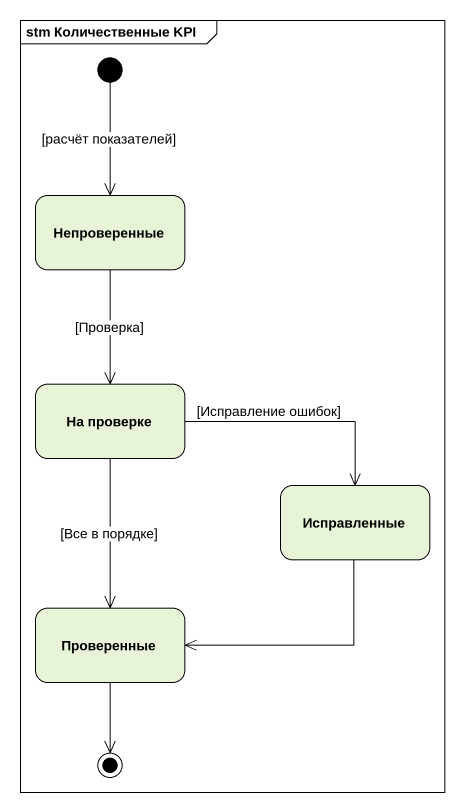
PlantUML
@startuml
mainframe stm Количественные KPI
hide empty description
state Непроверенные
state "На проверке" as На_проверке
state Исправленные
state Проверенные
[*] --> Непроверенные : [расчёт показателей]
Непроверенные --> На_проверке : [Проверка]
На_проверке -right-> Исправленные : [Исправление ошибок]
На_проверке --> Проверенные : [Все в порядке]
Исправленные -left-> Проверенные
Проверенные --> [*]
@enduml
